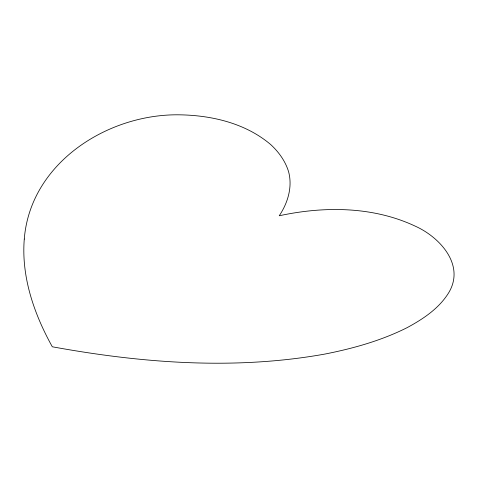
<?xml version="1.0" encoding="UTF-8"?>
<svg xmlns="http://www.w3.org/2000/svg" width="478" height="478" viewBox="0 0 478 478"><rect width="100%" height="100%" fill="white"/><g stroke="black" fill="none" stroke-linecap="round" stroke-linejoin="round"><path stroke-width="0.72" d="M24.276 239.06C21.205 276.965 34.123 314.07 52.311 346.783C142.014 363.149 234.823 370.289 325.082 354.031C353.356 348.438 381.39 340.599 407.22 327.603C423.359 318.874 439.401 308.238 449.039 292.178C465.13 264.573 439.485 236.998 415.286 226.178C373.073 206.305 324.144 206.066 279.242 215.769C287.816 202.941 292.691 186.976 288.587 171.692C285.366 161.152 278.835 152.088 270.799 144.655C245.543 123.151 211.491 115.222 178.963 114.816C107.436 113.883 30.317 163.046 24.276 239.06"/></g></svg>
